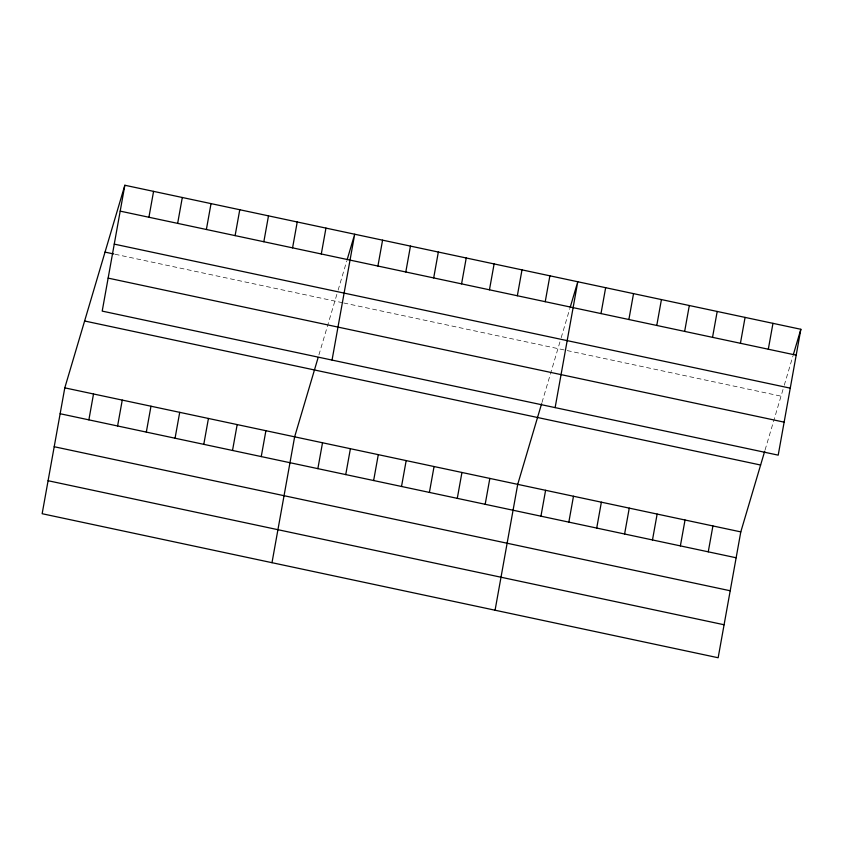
<?xml version="1.0" encoding="UTF-8"?>
<svg xmlns="http://www.w3.org/2000/svg" width="843" height="843" viewBox="0 0 843 843"><rect width="100%" height="100%" fill="white"/><g stroke="black" fill="none" stroke-linecap="round" stroke-linejoin="round"><path stroke-width="0.63" stroke-dasharray="4.21 3.16" d="M318.907 354.945L337.748 291.362M338.117 290.14L346.758 260.972M541.986 402.469L560.837 338.897M561.196 337.674L569.847 308.496M765.065 450.004L783.916 386.421M784.275 385.209L792.926 356.031M115.027 254.238L342.479 302.7M343.744 302.974L781.029 396.147"/><path stroke-width="1.26" d="M124.848 185.249L102.203 311.109L778.205 455.146L800.85 329.286L124.848 185.249L64.795 387.854L42.15 513.714L718.152 657.751L740.797 531.891L764.696 451.258M88.873 419.856L93.52 393.976M148.916 217.252L153.574 191.372M117.598 425.978L122.256 400.098M177.652 223.374L182.309 197.494M146.324 432.101L150.981 406.221M206.377 229.496L211.035 203.616M175.059 438.223L179.717 412.343M235.113 235.618L239.77 209.738M203.785 444.345L208.442 418.465M263.838 241.741L268.495 215.861M232.52 450.468L237.178 424.587M292.574 247.863L297.231 221.983M261.246 456.59L265.903 430.71M321.299 253.985L325.956 228.105M271.994 562.681L294.639 436.832L318.169 357.443M332.047 360.077L354.692 234.228L347.126 259.749M317.864 468.655L322.521 442.775M377.917 266.04L382.574 240.171M345.746 474.588L350.403 448.718M405.799 271.983L410.457 246.103M373.639 480.531L378.296 454.651M433.692 277.927L438.339 252.046M401.521 486.474L406.178 460.594M461.574 283.87L466.232 257.99M429.403 492.417L434.061 466.537M489.456 289.813L494.114 263.933M457.285 498.361L461.943 472.48M517.339 295.756L521.996 269.876M485.178 504.304L489.836 478.424M545.231 301.699L549.889 275.819M495.073 610.216L517.718 484.367L541.617 403.723M555.126 407.612L577.771 281.752L570.205 307.284M540.943 516.179L545.6 490.299M600.996 313.575L605.653 287.695M568.835 522.123L573.482 496.242M628.878 319.518L633.536 293.638M596.718 528.066L601.375 502.186M656.771 325.461L661.428 299.581M624.6 534.009L629.257 508.129M684.653 331.404L689.311 305.524M652.482 539.952L657.14 514.072M712.535 337.348L717.193 311.467M680.375 545.895L685.032 520.015M740.428 343.28L745.075 317.411M708.257 551.828L712.915 525.958M768.31 349.223L772.968 323.343M793.284 354.819L800.85 329.286M120.191 211.129L796.192 355.166M114.258 244.122L790.26 388.159M105.027 252.11L113.773 253.975M108.136 278.116L784.138 422.153M84.616 320.993L760.618 465.03M64.795 387.854L740.797 531.891M60.138 413.734L736.139 557.771M54.205 446.727L730.207 590.764M48.083 480.721L724.084 624.758"/></g></svg>
